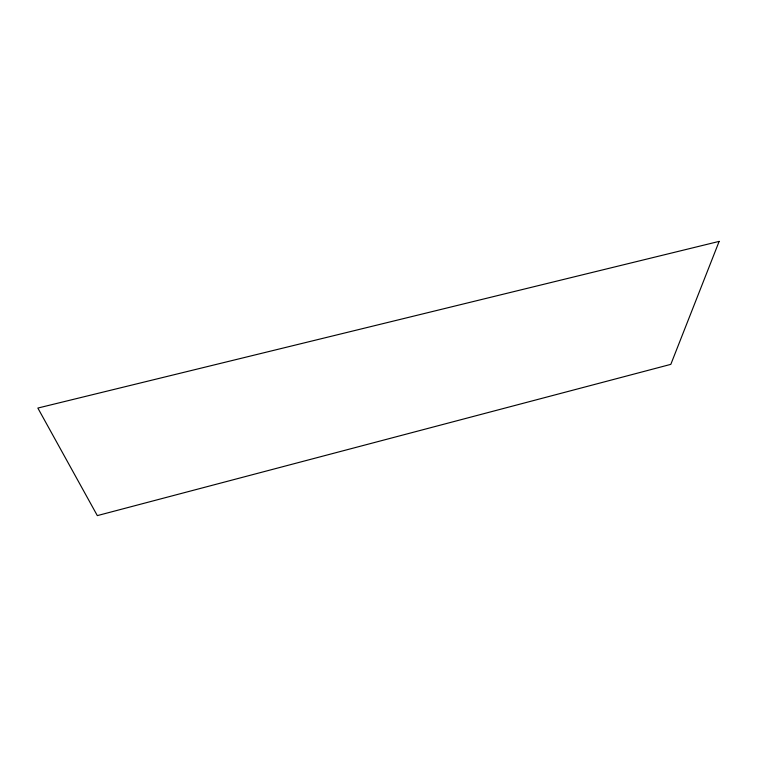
<?xml version="1.0" encoding="UTF-8"?>
<svg xmlns="http://www.w3.org/2000/svg" width="757" height="757" viewBox="0 0 757 757"><rect width="100%" height="100%" fill="white"/><g stroke="black" fill="none" stroke-linecap="round" stroke-linejoin="round"><path stroke-width="1.14" d="M719.15 241.388L670.825 364.354L97.322 515.612L37.85 408.061L719.15 241.388"/></g></svg>
